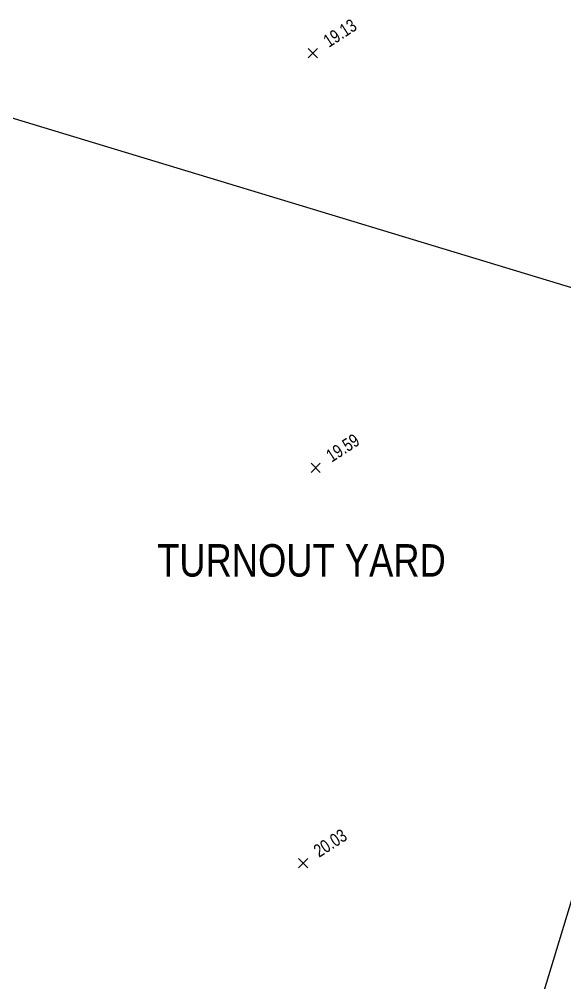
# Model space of a CAD drawing. Header units: inches. Extents: x -625442 to 34963, y -27993 to 66986.
# Drawn here: x -454492 to -453687, y 31043 to 32467 of the extents above; entities that cross this region are included whole.
import ezdxf
from ezdxf.enums import TextEntityAlignment as Align

# ---------------------------------------------------------------- set-up
doc = ezdxf.new("R2010")
doc.units = ezdxf.units.IN
doc.header["$LTSCALE"] = 0.5
doc.header["$MEASUREMENT"] = 0
for name, color, linetype in [('A-ANNO-TEXT', 30, 'Continuous'), ('FENCE', 7, 'FEN_LINE'), ('SPOT ELEVATION TEXT', 252, 'Continuous')]:
    doc.layers.add(name, color=color, linetype=linetype)
doc.styles.add('1-8T', font='Arial.ttf', dxfattribs={"width": 0.8, "height": 24})
doc.styles.add('BLDG', font='IC-Romans.shx', dxfattribs={"width": 0.8})
doc.styles.get("Standard").update_dxf_attribs({"font": 'Arial.ttf'})
doc.linetypes.add('FEN_LINE', pattern='A,0.5,-0.2,[" X ",Standard,S=0.1,R=0,X=-0.1,Y=-0.05],-0.25', length=0.95)

# ---------------------------------------------------------------- blocks, each defined once
blk = doc.blocks.new('SPT10')
at = {"color": 0, "linetype": 'Continuous'}
for p, q in [((-0.354, -0.354), (0.354, 0.354)), ((0.354, -0.354), (-0.354, 0.354))]:
    blk.add_line(p, q, dxfattribs=at)

msp = doc.modelspace()

# ---------------------------------------------------------------- linework, layer by layer
at = {"layer": 'FENCE'}
msp.add_lwpolyline([(-453800.33179, 30757.23609), (-453425.06496, 31993.53654), (-454531.99404, 32329.53396)], dxfattribs=at)

# ---------------------------------------------------------------- block references
at = {"layer": 'SPOT ELEVATION TEXT', "xscale": 19.2, "yscale": 19.2, "zscale": 19.2}
for p in [(-454058.61939, 32416.76759), (-454054.58199, 31803.7693), (-454073.06115, 31219.85907)]:
    msp.add_blockref('SPT10', p, dxfattribs=at)

# ---------------------------------------------------------------- texts
at = {"layer": 'A-ANNO-TEXT', "ltscale": 0.5, "style": '1-8T', "width": 0.8}
msp.add_text('TURNOUT YARD', height=48, dxfattribs=at).set_placement((-454288.58799, 31643.17963))
at = {"layer": 'SPOT ELEVATION TEXT', "style": 'BLDG', "width": 0.8}
for s, p in [('19.13', (-454013.50721, 32438.3674)), ('19.59', (-454009.46981, 31825.36911)), ('20.03', (-454027.94897, 31241.45889))]:
    msp.add_text(s, height=19.2, rotation=33, dxfattribs=at).set_placement(p, align=Align.CENTER)

doc.saveas('drawing.dxf')
